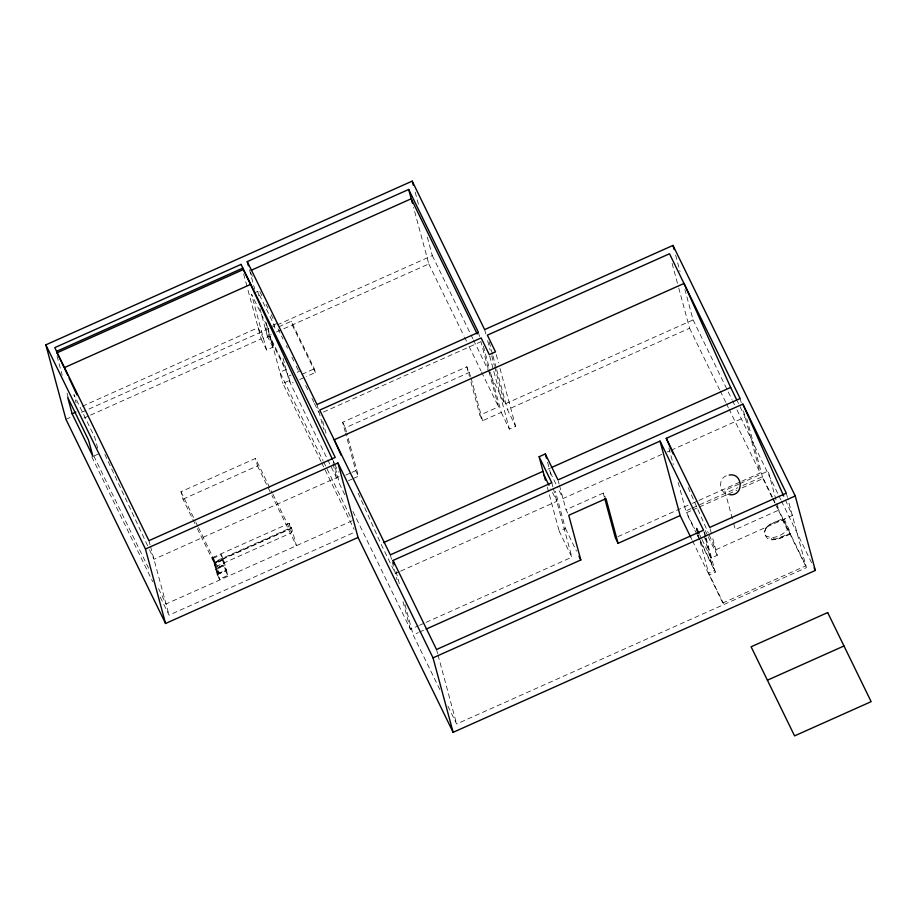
<?xml version="1.0" encoding="UTF-8"?>
<svg xmlns="http://www.w3.org/2000/svg" width="917" height="917" viewBox="0 0 917 917"><rect width="100%" height="100%" fill="white"/><g stroke="black" fill="none" stroke-linecap="round" stroke-linejoin="round"><path stroke-width="0.69" stroke-dasharray="4.58 3.44" d="M726.287 475.785C717.243 479.362 719.558 494.103 729.279 494.699M253.998 293.027L257.723 291.365L274.023 324.778L275.49 330.223M82.278 406.288L258.135 327.69L263.569 338.832L269.781 336.058L286.081 369.459L279.868 372.233L322.956 460.552M266.171 322.704L272.796 347.222L266.583 349.996L251.51 294.139L267.81 327.552L265.345 328.641L288.534 376.153L290.54 383.604L293.153 382.435M272.796 325.306L277.771 323.093M65.944 419.321L71.159 416.994M81.59 412.329L269.323 328.424M270.63 327.839L275.845 325.512M277.152 324.927L432.297 255.591L427.081 236.288M278.768 326.819L291.193 321.259L314.371 368.772L315.379 372.497L306.232 376.589M83.986 418.037L89.201 415.71M90.508 415.126L261.15 338.866L247.384 287.835M272.796 347.222L267.363 336.092L271.283 334.338M276.476 332.011L428.801 263.936L413.544 207.391M94.187 455.898L99.151 453.674M288.534 376.153L291.01 375.042M297.223 372.268L300.948 370.606M301.957 374.331L314.371 368.772M320.984 461.492L282.883 383.409L289.096 380.635L282.849 357.47M299.687 379.512L304.925 377.174M323.414 412.088L480.944 341.674M194.851 523.504L182.976 499.18L180.97 491.741L255.488 458.431L272.349 492.991M345.262 431.941L342.649 422.267L466.833 366.766L470.673 376.474M182.976 499.18L257.494 465.882L255.488 458.431M346.488 431.976L345.365 427.826L469.561 372.325M338.958 476.611L153.976 559.278L149.127 548.928M289.096 380.635L337.089 478.995L339.577 477.895M345.778 475.109L350.752 472.897M351.99 472.335L355.716 470.673L345.64 433.328M490.457 372.417L501.244 412.409L482.617 420.743L479.9 415.172L498.527 406.85L481.035 342.03M473.516 340.069L504.74 404.076L693.08 319.895L684.896 289.554M348.494 480.68L352.22 479.018M353.469 478.456L358.432 476.244L346.867 433.363M501.244 412.409L509.393 429.122L515.606 426.348L507.456 409.635L689.595 328.24L678.798 288.236M212.618 557.593L289.199 523.366L291.64 528.375L215.059 562.602L212.618 557.593L217.134 574.351L219.851 579.911L214.807 561.674L291.388 527.447L296.432 545.695L271.936 495.489M212.962 558.43L221.238 554.728L223.416 559.187L227.783 575.383L219.507 579.086L217.329 574.627L212.962 558.43L215.128 562.878L223.416 559.187M291.663 527.997L215.082 562.224L214.807 561.674M197.35 528.628L219.209 573.423L217.191 565.972L291.709 532.674L289.199 523.366M215.976 569.434L224.218 565.755M218.028 573.618L226.316 569.938M217.134 574.351L226.384 570.214L224.138 565.48L215.908 569.159L218.097 573.893M217.329 574.627L225.605 570.924L221.238 554.728M352.311 520.718L166.034 603.971L157.243 585.952M160.257 597.127L169.049 615.135L355.326 531.883M547.942 469.114L550.555 467.945M399.273 571.727L395.365 573.48L380.876 543.781L356.954 490.48M400.58 571.153L556.814 501.324L550.773 488.956M661.891 454.362L563.015 498.55L558.189 488.646M667.095 452.035L669.697 450.866M671.003 450.293L745.154 417.143L739.113 404.775M567.657 513.062L566.03 509.726L603.283 493.071L605.461 497.53M426.061 622.356L571.876 557.181L559.198 531.195L565.411 528.421L555.358 491.18M352.93 511.468L410.438 629.337L418.255 625.841M419.55 625.256L424.766 622.93M617.955 536.594L691.051 503.926M692.358 503.341L697.573 501.003M698.88 500.418L740.649 481.757M741.956 481.173L760.227 473L743.481 410.942M738.793 484.153L724.728 490.446L733.096 521.452M740.065 483.591L768.194 471.017L776.561 502.023M691.051 508.614L685.859 510.941L694.49 528.628M692.346 508.041L737.784 487.729M742.976 485.414L762.44 476.714L772.378 497.071M439.862 689.63L413.154 634.896L418.358 632.581M419.654 631.996L423.551 630.254M696.84 534.279L686.363 512.798L691.556 510.482M692.851 509.898L698.043 507.582M699.339 506.998L736.981 490.171M742.174 487.855L762.944 478.571L746.576 417.888M702.009 539.551L711.065 558.109L717.266 555.335L711.89 535.39M706.101 537.958L715.34 572.185L709.128 574.959L698.422 535.264M692.484 540.847L723.628 604.658L723.123 602.801L805.905 565.8L776.103 504.705M447.932 706.17L456.62 723.994L806.41 567.657L787.806 498.699M737.302 401.061L738.517 403.537M693.08 319.895L731.961 399.56M732.58 400.844L734.46 404.695M736.97 409.842L778.35 494.641M778.98 495.925L780.86 499.776M781.479 501.072L811.579 562.74M772.997 498.344L775.484 503.433M689.595 328.24L719.593 389.736M720.223 391.009L725.851 402.54M726.47 403.824L728.35 407.664M728.969 408.948L760.227 473M762.944 478.571L772.263 497.667M772.882 498.94L774.739 502.757M775.369 504.029L806.41 567.657M705.196 530.588L707.615 535.539M708.211 536.777L717.266 555.335M699.591 534.6L701.402 538.313M697.573 534.943L698.811 537.477M699.43 538.737L714.836 570.328L708.635 573.102L723.123 602.801M697.459 535.539L715.34 572.185M690.639 537.053L691.865 539.586M550.338 472.564L557.582 487.408M432.297 255.591L470.387 333.673M471.017 334.957L472.885 338.797M565.411 528.421L576.495 551.14M428.801 263.936L463.979 336.035M464.61 337.318L466.489 341.181M469 346.339L480.944 370.8M481.563 372.084L498.527 406.85M342.649 422.267L345.365 427.826M315.379 372.497L292.191 324.985L291.193 321.259M355.716 470.673L358.432 476.244M250.398 272.211L253.539 278.642M259.82 291.526L262.342 296.672M266.113 304.398L267.993 308.261M271.134 314.691L273.014 318.554M278.046 328.859L283.066 339.152M286.207 345.594L287.468 348.173M291.87 357.183L293.749 361.046M296.26 366.192L299.4 372.634M305.682 385.507L308.192 390.653M311.963 398.379L313.855 402.242M314.474 403.537L318.875 412.547M344.803 494.813L339.806 484.566L334.969 466.638M323.586 461.836L350.443 516.879M261.15 338.866L266.583 349.996M321.603 462.764L354.077 529.327M272.968 494.274L291.709 532.674M257.494 465.882L271.306 494.206M225.605 570.924L227.783 575.383M180.97 491.741L195.332 521.177M195.963 522.461L197.831 526.301M198.462 527.573L217.191 565.972M93.832 455.978L149.081 569.228M91.826 456.861L152.726 581.676M332.986 460.494L334.189 463.085M334.797 464.38L338.442 472.14M104.859 454.419L148.52 547.632M785.433 499.971L792.345 515.526L715.764 549.753L708.852 534.198M688.14 487.557L708.279 532.903M786.316 493.186L787.428 497.323M776.928 503.376L778.739 510.116L735.274 529.545L733.462 522.805M740.134 398.528L741.245 402.666M675.6 255.075L680.059 271.627M672.104 263.42L678.431 286.861M710.09 528.742L711.535 534.061M704.634 532.49L705.735 536.594M703.889 531.516L705.322 536.835M705.677 538.164L711.065 558.109M704.267 535.952L711.936 564.379M668.871 447.977L673.342 464.529M678.179 482.457L686.363 512.798M603.283 493.071L604.383 497.129M558.361 481.287L559.095 483.993M559.45 485.345L566.03 509.726M547.552 462.225L551.644 477.39M551.782 482.709L552.905 486.847M553.272 488.222L571.876 557.181M547.289 487.065L559.198 531.195M496.257 354.627L498.481 362.903M499.971 368.416L515.606 426.348M489.219 342.064L492.567 354.466M492.945 355.853L496.292 368.267M496.659 369.643L507.456 409.635M484.646 329.593L486.136 335.106M487.615 340.631L490.228 350.283M491.718 355.796L494.32 365.459M494.687 366.834L504.74 404.076M489.678 356.025L509.393 429.122M483.385 346.213L490.079 371.041M478.433 332.367L479.545 336.505M471.051 377.861L482.617 420.743M466.833 366.766L469.447 376.44M470.948 381.976L479.9 415.172M415.172 192.146L418.897 205.947M436.526 649.511L437.65 653.649M438.017 655.025L456.62 723.994M396.041 571.463L399.755 585.252M404.97 604.555L413.154 634.896M390.344 554.854L391.834 560.379M392.201 561.754L397.038 579.682M402.999 601.747L410.438 629.337M322.681 421.121L326.406 434.91M333.479 461.125L334.59 465.263M316.995 404.523L318.486 410.037M318.852 411.424L323.69 429.351M332.997 463.83L337.089 478.995M267.81 327.552L282.883 383.409M257.723 291.365L259.557 298.174M249.493 269.885L254.708 289.199M259.912 308.502L267.363 336.092M243.658 274.045L247.005 286.448M291.388 527.447L291.64 528.375M148.955 540.663L150.067 544.801M150.445 546.177L169.049 615.135M97.683 448.218L94.738 437.294L73.91 394.608L76.111 402.792M57.014 355.911L62.218 375.225M67.056 393.152L68.167 397.29M766.176 527.676L764.365 532.937L765.821 535.929L770.991 537.66C777.192 537.557 783.301 534.198 787.416 529.957L782.751 520.375C776.642 521.062 770.326 522.839 766.176 527.676M766.027 528.054L763.838 533.018L767.346 538.313L771.759 539.895L776.882 539.23L790.775 533.396L783.84 518.139L770.062 524.593L766.027 528.054M790.374 534.084L776.802 539.758L772.744 539.563L770.624 538.256L775.61 538.978L790.305 533.465L790.374 534.084M222.636 559.897L214.395 563.577L216.515 568.036L224.803 564.345L222.636 559.897M222.705 560.172L214.475 563.852L216.595 568.311L224.883 564.631L222.705 560.172"/><path stroke-width="1.38" d="M165.553 623.48L65.944 419.321L45.85 344.849L412.192 181.119L484.646 329.593L672.986 245.412L795.245 495.971L815.339 570.454L453.136 732.328L358.043 537.454L337.949 462.982L145.459 549.008L165.553 623.48L358.043 537.454M247.258 261.609L408.707 189.464L478.433 332.367L316.995 404.523L247.258 261.609L248.381 265.747M56.992 352.839L243.269 269.587L242.867 268.096L56.59 351.349L56.992 352.839L64.236 367.694L250.513 284.43L332.378 459.199M251.075 270.343L411.217 198.771L477.172 333.96M72.122 413.762L67.698 397.382L88.525 440.068L92.949 456.448L72.122 413.762L75.847 412.1M539.104 456.723L545.317 453.949L557.995 479.935L740.134 398.528L669.502 253.757L487.363 335.163L495.512 351.864L489.3 354.638L481.15 337.937L319.712 410.094L390.344 554.854L551.782 482.709L539.104 456.723L545.432 480.164M383.489 542.612L542.726 471.453M551.862 467.361L730.666 387.455L736.706 399.823M393.061 560.425L660.057 441.1L703.522 530.186L436.526 649.511L393.061 560.425L394.172 564.563M666.269 438.326L742.85 404.099L786.316 493.186L709.735 527.413L666.269 438.326L673.17 453.869M426.153 629.096L580.805 559.978L568.746 515.285L605.999 498.642L618.058 543.322L680.15 515.572L660.057 441.1M453.136 732.328L433.03 657.856L795.245 495.971M767.403 680.208L843.984 645.981M729.187 475.052C743.389 472.461 744.019 496.521 729.703 494.699M814.09 567.887L815.339 570.454M698.983 533.362L696.576 528.421L698.055 533.889M680.15 515.572L690.639 537.053M618.058 543.322L615.341 537.752L604.75 498.481M544.125 475.338L548.962 485.242M578.959 556.183L580.805 559.978M337.949 462.982L433.03 657.856M243.269 269.587L250.513 284.43M45.85 344.849L145.459 549.008M64.843 368.978L67.869 375.454M69.084 378.045L76.971 394.872M730.666 387.455L683.99 283.456L334.201 439.782L341.204 455.382M742.85 404.099L783.714 496.086M672.986 245.412L674.11 249.55M545.317 453.949L546.429 458.087M412.192 181.119L413.315 185.257M408.707 189.464L412.421 203.253M241.056 264.383L54.779 347.635L148.955 540.663L335.232 457.411L241.056 264.383M827.684 612.567L751.103 646.794L794.569 735.881L871.15 701.654L827.684 612.567"/></g></svg>
